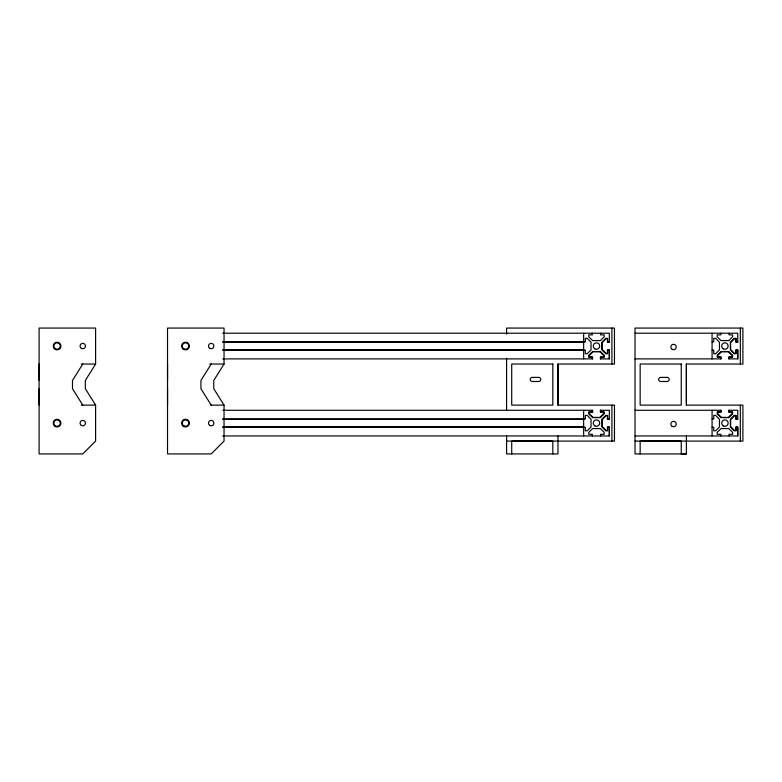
<?xml version="1.0" encoding="UTF-8"?>
<svg xmlns="http://www.w3.org/2000/svg" width="782" height="782" viewBox="0 0 782 782"><rect width="100%" height="100%" fill="white"/><g stroke="black" fill="none" stroke-linecap="round" stroke-linejoin="round"><path stroke-width="1.17" d="M39.1 405.125L39.1 388.693M39.1 380.472L39.1 364.031M167.534 405.125L167.534 388.693M167.534 380.472L167.534 364.031M506.589 441.087L614.466 441.087L614.466 405.125L557.957 405.125L557.957 364.031L614.466 364.031L614.466 328.069L506.589 328.069L506.589 334.119M222.743 435.955L609.334 435.955L609.334 427.216L607.663 427.216L607.663 430.814L605.737 430.814L601.944 426.962L601.944 419.26L605.737 415.398L607.663 415.398L607.663 418.996L609.334 418.996M222.743 358.889L592.639 358.889L592.639 356.963L589.149 356.963L589.149 355.683L593.049 351.763L599.911 351.763L603.831 355.683L603.831 356.963L600.341 356.963L600.341 358.889L609.334 358.889L609.334 349.906L607.409 349.906L607.409 353.396L606.118 353.396L602.208 349.486L602.208 342.624L606.118 338.704L607.409 338.704L607.409 342.193L609.334 342.193L609.334 333.21L222.743 333.21M611.905 441.087L611.905 405.125M635.023 441.087L742.9 441.087L742.9 405.125L686.391 405.125L686.391 364.031L742.9 364.031L742.9 328.069L635.023 328.069L635.023 453.931L686.391 453.931L686.391 435.945M635.013 435.955L737.758 435.955L737.758 427.216L736.097 427.216L736.097 430.814L734.171 430.814L730.378 426.962L730.378 419.26L734.171 415.398L736.097 415.398L736.097 418.996L737.758 418.996M635.023 358.889L721.063 358.889L721.063 356.963L717.573 356.963L717.573 355.683L721.483 351.763L728.345 351.763L732.265 355.683L732.265 356.963L728.775 356.963L728.775 358.889L737.758 358.889L737.758 349.906L735.833 349.906L735.833 353.396L734.552 353.396L730.632 349.486L730.632 342.624L734.552 338.704L735.833 338.704L735.833 342.193L737.758 342.193L737.758 333.21L635.023 333.21M740.329 441.087L740.329 405.125M82.765 364.031L72.491 380.472L72.491 388.693L82.765 405.125M95.609 364.031L85.336 380.472L85.336 388.693L95.609 405.125L95.609 441.087L82.765 453.931L39.1 453.931L39.1 328.069L95.609 328.069L95.609 364.031L81.269 364.031M211.199 364.031L200.925 380.472L200.925 388.693L211.199 405.125M224.043 364.031L213.769 380.472L213.769 388.693L224.043 405.125L224.043 441.087L211.199 453.931L167.534 453.931L167.534 328.069L224.043 328.069L224.043 364.031L209.703 364.031M222.743 341.939L585.317 341.939L585.317 338.342L587.243 338.342L591.036 342.193L591.036 349.906L587.243 353.757L585.317 353.757L585.317 350.16L222.743 350.16M609.334 341.939L607.663 341.939L607.663 338.342L605.737 338.342L601.944 342.193L601.944 349.906L605.737 353.757L607.663 353.757L607.663 350.16L609.334 350.16L609.334 358.889M712.079 341.939L713.751 341.939L713.751 338.342L715.677 338.342L719.46 342.193L719.46 349.906L715.677 353.757L713.751 353.757L713.751 350.16L712.079 350.16M737.758 341.939L736.097 341.939L736.097 338.342L734.171 338.342L730.378 342.193L730.378 349.906L734.171 353.757L736.097 353.757L736.097 350.16L737.758 350.16L737.758 358.889M222.743 342.193L583.646 342.193M222.743 349.906L583.646 349.906M81.269 405.125L95.609 405.125M210.739 405.125L224.043 405.125M222.743 410.267L592.639 410.267L592.639 412.192L589.149 412.192L589.149 413.473L593.059 417.393L599.931 417.393L603.831 413.473L603.831 412.192L600.341 412.192L600.341 410.267L609.334 410.267L609.334 419.26L607.409 419.26L607.409 415.77L606.118 415.77L602.208 419.68L602.208 426.542L606.118 430.452L607.409 430.452L607.409 426.962L609.334 426.962L609.334 435.955M635.023 410.267L721.063 410.267L721.063 412.192L717.573 412.192L717.573 413.473L721.493 417.393L728.355 417.393L732.265 413.473L732.265 412.192L728.775 412.192L728.775 410.267L737.758 410.267L737.758 419.26L735.833 419.26L735.833 415.77L734.552 415.77L730.632 419.68L730.632 426.542L734.552 430.452L735.833 430.452L735.833 426.962L737.758 426.962L737.758 435.955M222.743 418.996L585.317 418.996L585.317 415.398L587.243 415.398L591.036 419.26L591.036 426.962L587.243 430.814L585.317 430.814L585.317 427.216L222.743 427.216M712.079 418.996L713.751 418.996L713.751 415.398L715.677 415.398L719.46 419.26L719.46 426.962L715.677 430.814L713.751 430.814L713.751 427.216L712.079 427.216M222.743 419.26L583.646 419.26M222.743 426.962L583.646 426.962M686.391 453.931L681.259 453.931L681.249 441.087L640.155 441.087L640.155 453.931M740.329 328.069L740.329 364.031M729.029 333.21L729.029 334.872L732.626 334.872L732.626 336.798L728.775 340.59L721.063 340.59L717.211 336.798L717.211 334.872L720.808 334.872L720.808 333.21M729.029 358.889L729.029 357.227L732.626 357.227L732.626 355.302L728.775 351.509L721.063 351.509L717.211 355.292L717.211 357.227L720.808 357.227L720.808 358.889M729.029 410.267L729.029 411.938L732.626 411.938L732.626 413.864L728.775 417.647L721.063 417.647L717.211 413.864L717.211 411.938L720.808 411.938L720.808 410.267M729.029 435.955L729.029 434.284L732.626 434.284L732.626 432.358L728.775 428.565L721.063 428.565L717.211 432.358L717.211 434.284L720.808 434.284L720.808 435.955M712.079 333.21L712.079 358.889M712.079 410.267L712.079 435.955M686.391 364.031L686.391 405.125M611.905 328.069L611.905 364.031M600.596 333.21L600.596 334.872L604.193 334.872L604.193 336.798L600.341 340.59L592.639 340.59L588.787 336.798L588.787 334.872L592.375 334.872L592.375 333.21M600.596 358.889L600.596 357.227L604.193 357.227L604.193 355.302L600.341 351.509L592.639 351.509L588.787 355.292L588.787 357.227L592.375 357.227L592.375 358.889M600.596 410.267L600.596 411.938L604.193 411.938L604.193 413.864L600.341 417.647L592.639 417.647L588.787 413.864L588.787 411.938L592.375 411.938L592.375 410.267M600.596 435.955L600.596 434.284L604.193 434.284L604.193 432.358L600.341 428.565L592.639 428.565L588.787 432.358L588.787 434.284L592.375 434.284L592.375 435.955M583.646 333.21L583.646 358.889M583.646 410.267L583.646 435.955M557.957 364.031L557.957 405.125M557.957 435.945L557.957 453.931L506.589 453.931L506.589 435.779M552.825 453.931L552.825 441.087L511.721 441.087L511.721 453.931M506.589 358.322L506.589 410.364M552.825 364.031L511.721 364.031L511.721 405.125L552.825 405.125L552.825 364.031M681.249 364.031L640.155 364.031L640.155 405.125L681.249 405.125L681.249 364.031M538.7 377.383L532.278 377.383A2.053 2.053 0 0 0 530.216 379.446A2.053 2.053 0 0 0 532.278 381.499L538.7 381.499A2.053 2.053 0 0 0 540.753 379.446A2.053 2.053 0 0 0 538.7 377.383M667.124 377.383L660.702 377.383A2.053 2.053 0 0 0 658.649 379.446A2.053 2.053 0 0 0 660.702 381.499L667.124 381.499A2.053 2.053 0 0 0 669.177 379.446A2.053 2.053 0 0 0 667.124 377.383M55.473 348.831A3.206 3.206 0 0 0 60.292 346.045A3.206 3.206 0 0 0 55.473 343.269A3.206 3.206 0 0 0 55.473 348.831M672.197 426.385A2.698 2.698 0 0 0 676.244 424.049A2.698 2.698 0 0 0 672.197 421.713A2.698 2.698 0 0 0 672.197 426.385M672.197 349.329A2.698 2.698 0 0 0 676.244 346.993A2.698 2.698 0 0 0 672.197 344.657A2.698 2.698 0 0 0 672.197 349.329M55.473 425.887A3.206 3.206 0 0 0 60.292 423.111A3.206 3.206 0 0 0 55.473 420.325A3.206 3.206 0 0 0 55.473 425.887M81.416 425.447A2.698 2.698 0 0 0 85.463 423.111A2.698 2.698 0 0 0 81.416 420.775A2.698 2.698 0 0 0 81.416 425.447M54.359 425.828A3.851 3.851 0 0 0 60.801 424.108A3.851 3.851 0 0 0 56.079 419.387A3.851 3.851 0 0 0 54.359 425.828M54.359 348.772A3.851 3.851 0 0 0 60.801 347.042A3.851 3.851 0 0 0 56.079 342.33A3.851 3.851 0 0 0 54.359 348.772M81.416 348.381A2.698 2.698 0 0 0 85.463 346.045A2.698 2.698 0 0 0 81.416 343.718A2.698 2.698 0 0 0 81.416 348.381M723.311 348.831A3.206 3.206 0 0 0 728.13 346.045A3.206 3.206 0 0 0 723.311 343.269A3.206 3.206 0 0 0 723.311 348.831M723.311 425.887A3.206 3.206 0 0 0 728.13 423.111A3.206 3.206 0 0 0 723.311 420.325A3.206 3.206 0 0 0 723.311 425.887M183.907 348.831A3.206 3.206 0 0 0 188.726 346.045A3.206 3.206 0 0 0 183.907 343.269A3.206 3.206 0 0 0 183.907 348.831M183.907 425.887A3.206 3.206 0 0 0 188.726 423.111A3.206 3.206 0 0 0 183.907 420.325A3.206 3.206 0 0 0 183.907 425.887M209.85 425.447A2.698 2.698 0 0 0 213.897 423.111A2.698 2.698 0 0 0 209.85 420.775A2.698 2.698 0 0 0 209.85 425.447M182.783 425.828A3.851 3.851 0 0 0 189.234 424.108A3.851 3.851 0 0 0 184.513 419.387A3.851 3.851 0 0 0 182.783 425.828M182.783 348.772A3.851 3.851 0 0 0 189.234 347.042A3.851 3.851 0 0 0 184.513 342.33A3.851 3.851 0 0 0 182.783 348.772M209.85 348.381A2.698 2.698 0 0 0 213.897 346.045A2.698 2.698 0 0 0 209.85 343.718A2.698 2.698 0 0 0 209.85 348.381M594.887 425.887A3.206 3.206 0 0 0 599.696 423.111A3.206 3.206 0 0 0 594.887 420.325A3.206 3.206 0 0 0 594.887 425.887M594.887 348.831A3.206 3.206 0 0 0 599.696 346.045A3.206 3.206 0 0 0 594.887 343.269A3.206 3.206 0 0 0 594.887 348.831"/></g></svg>
